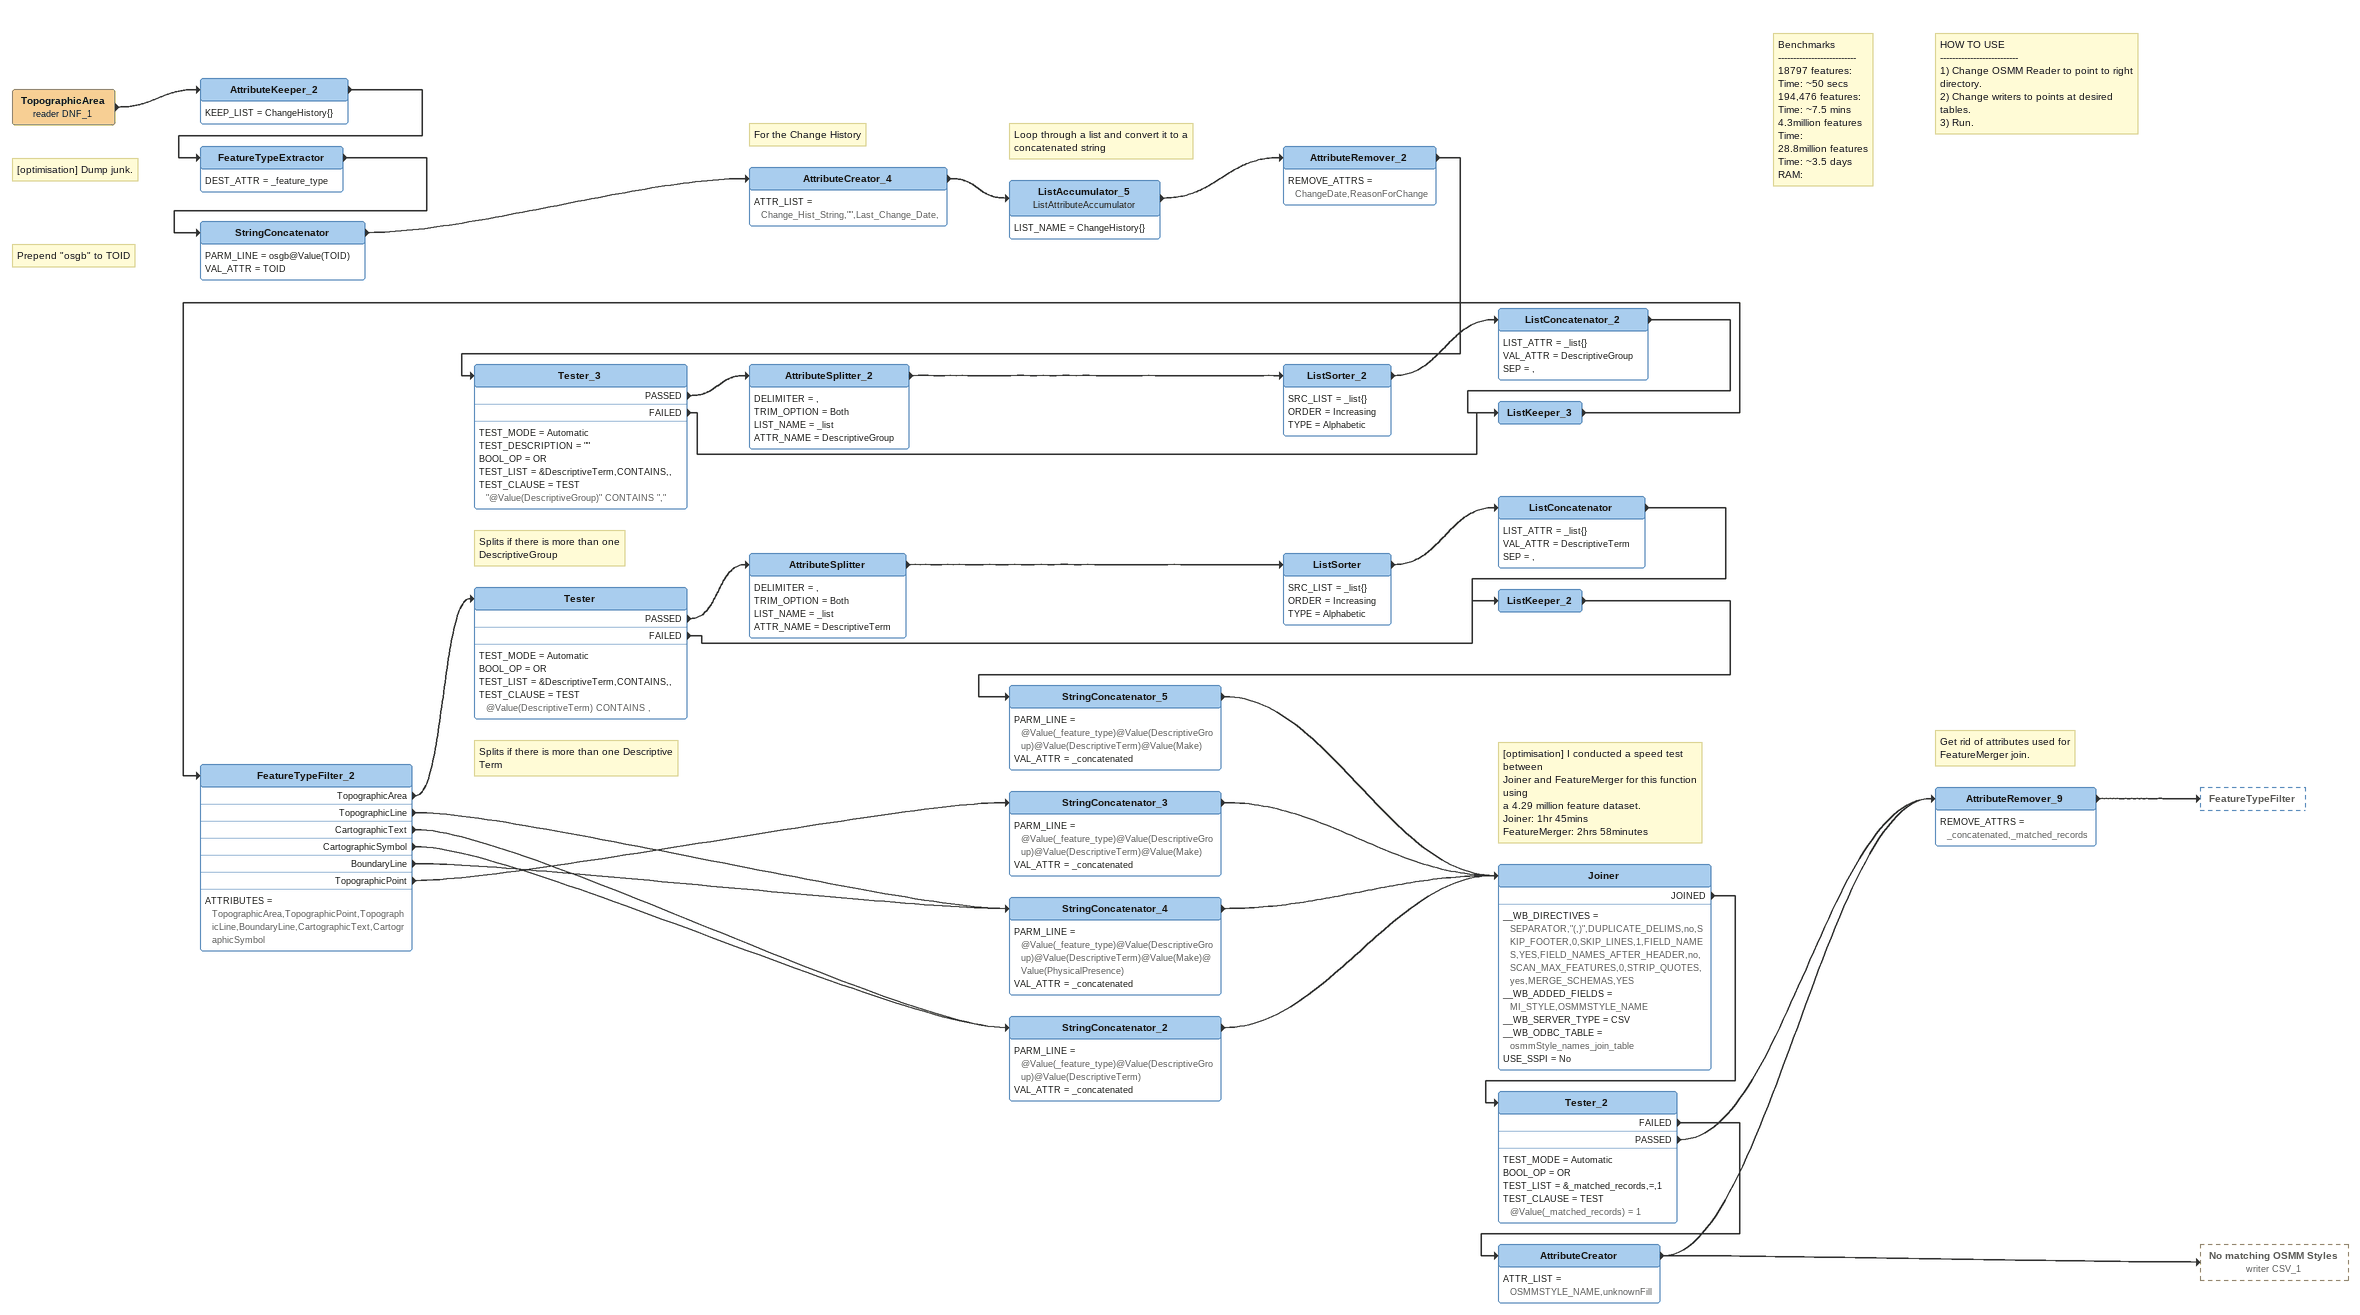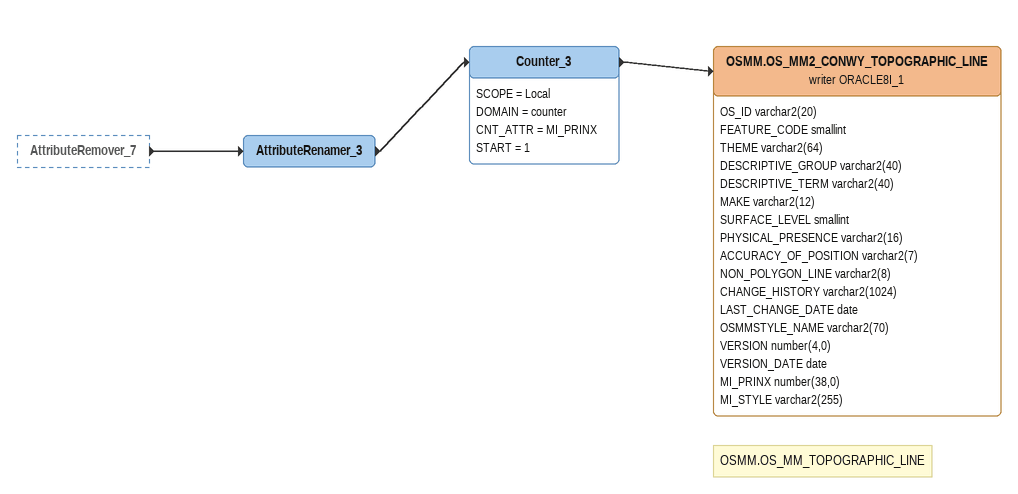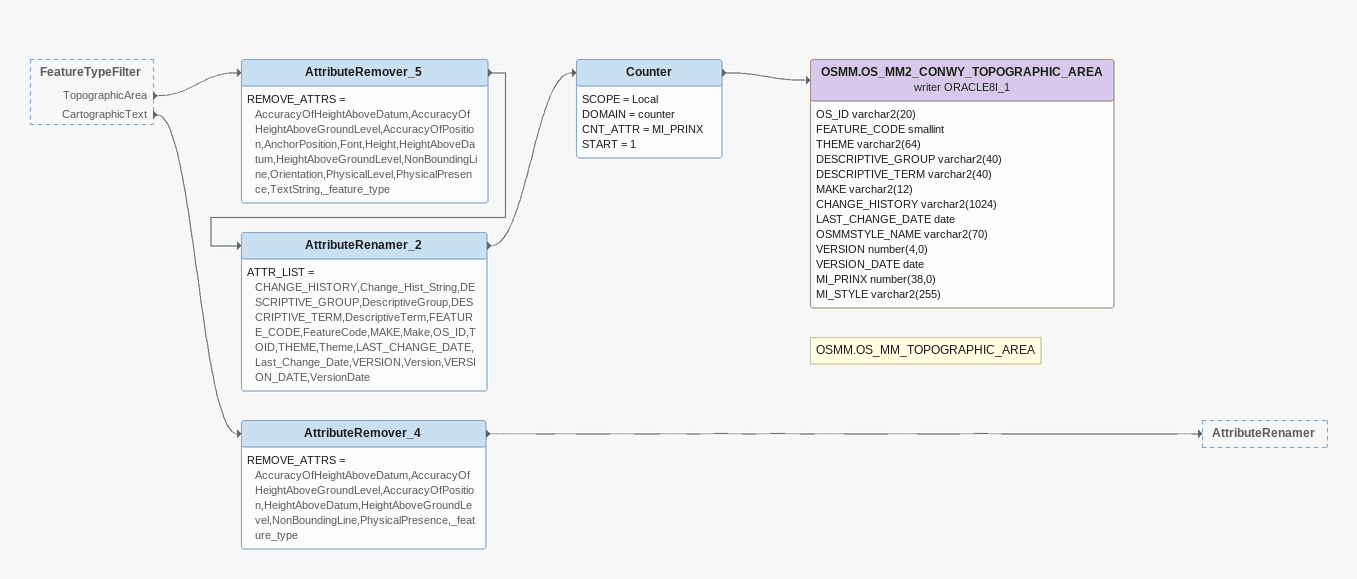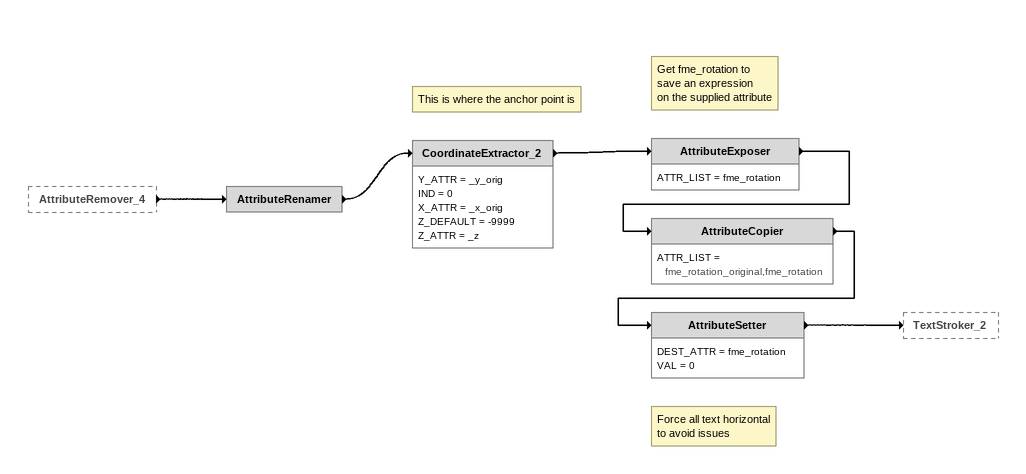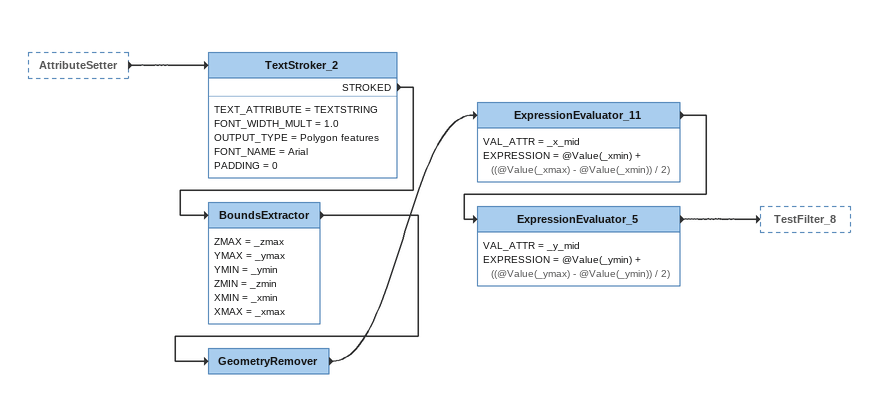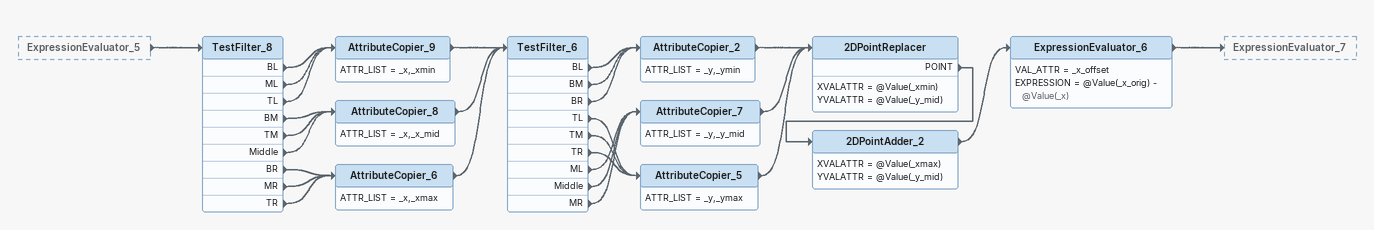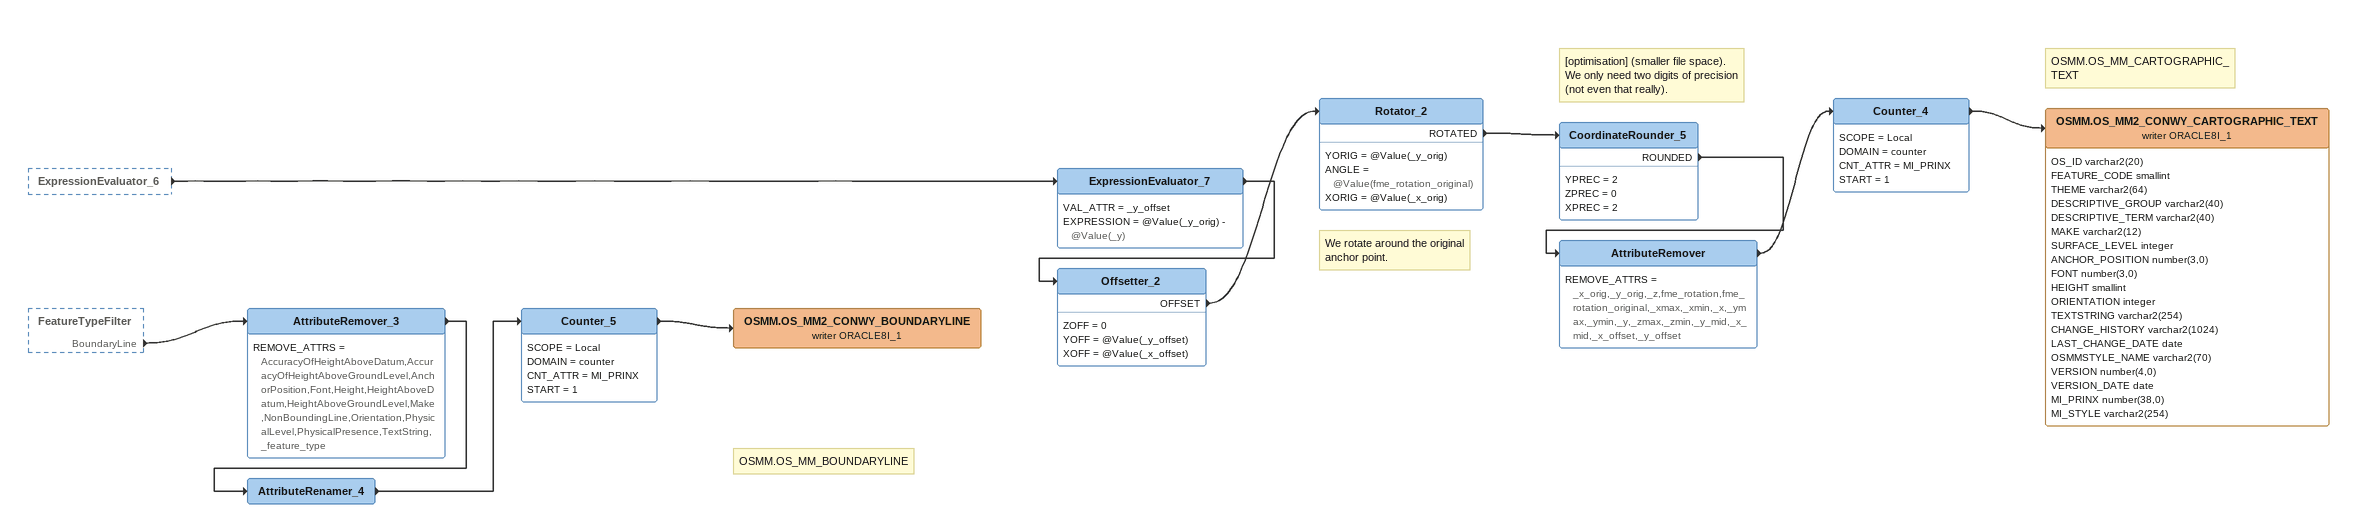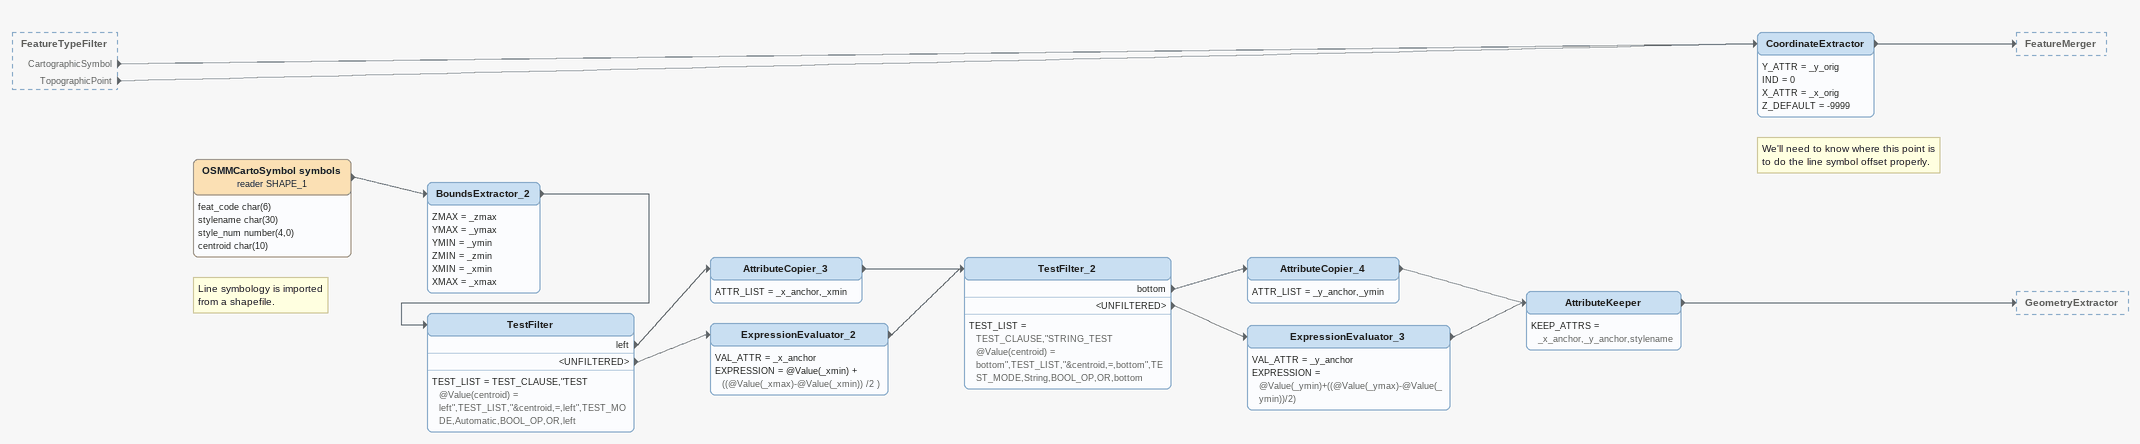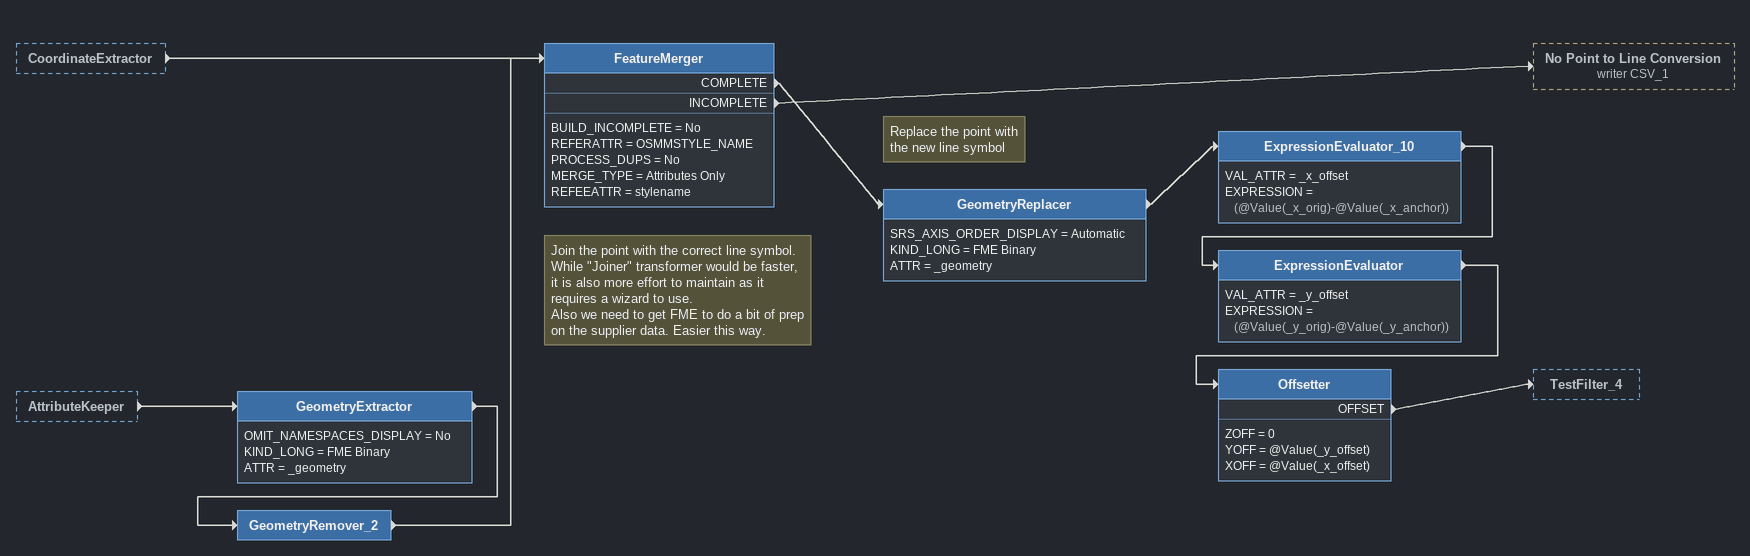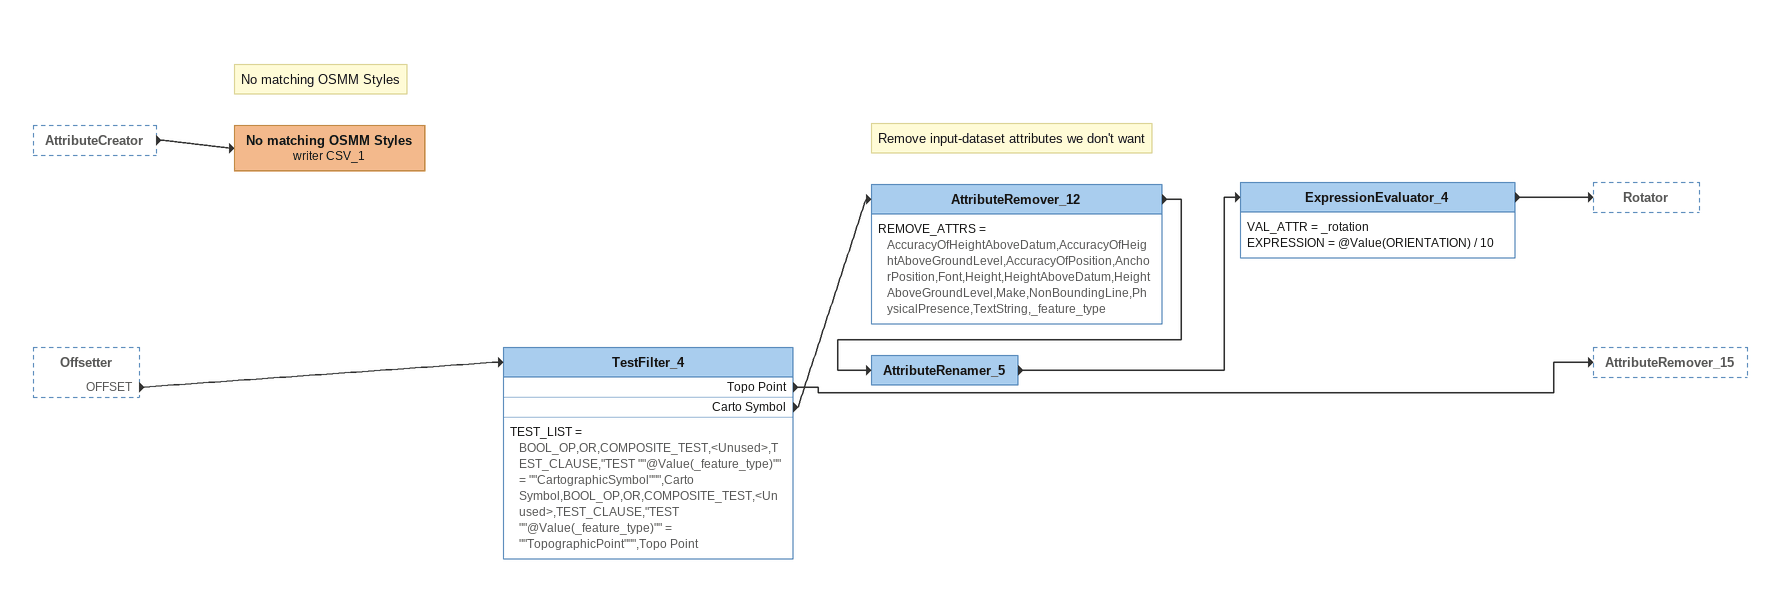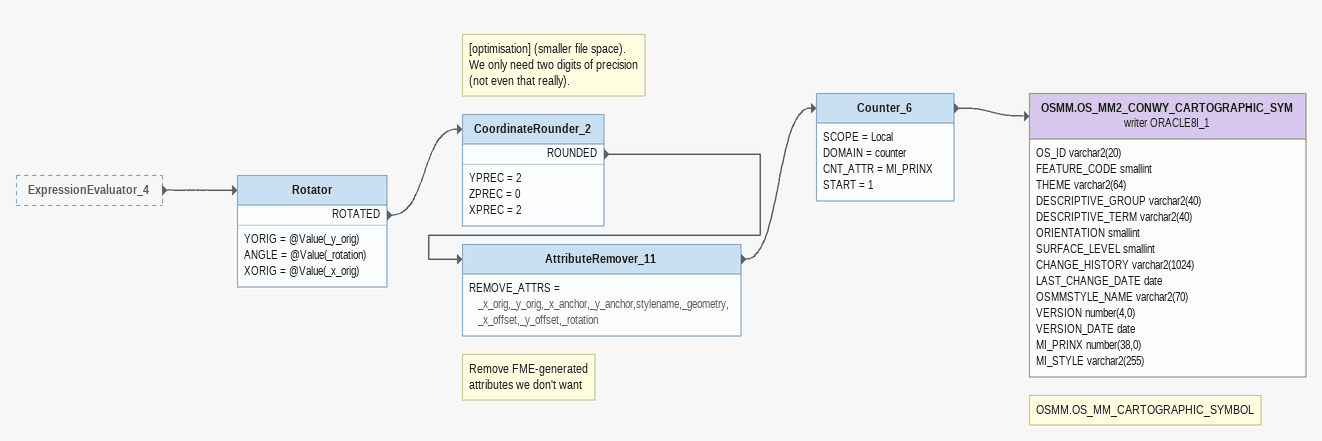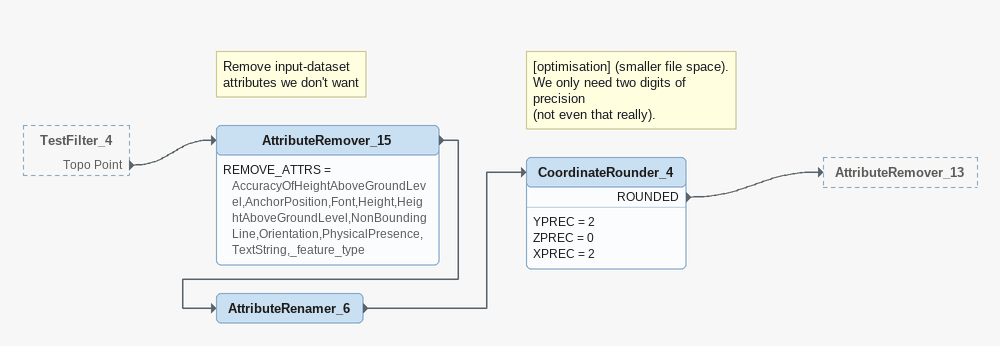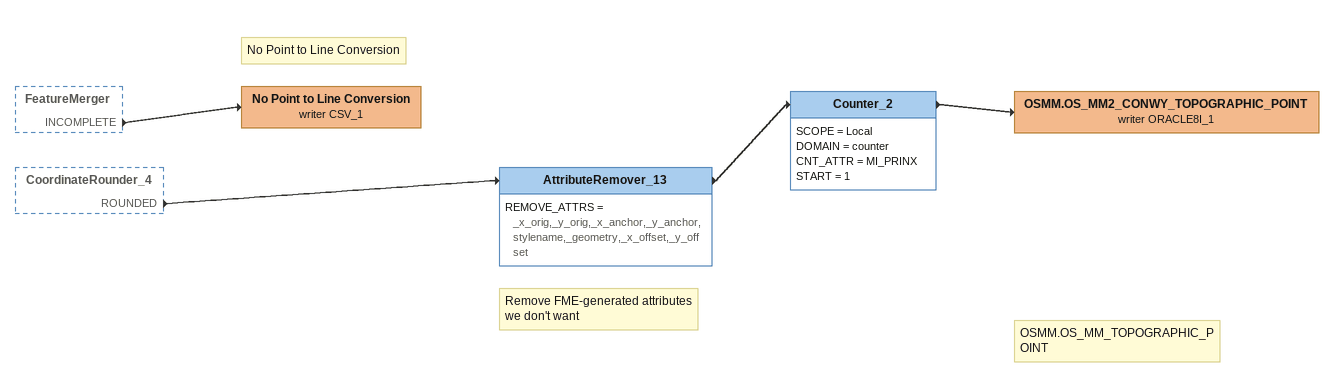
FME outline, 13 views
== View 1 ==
TopographicArea (reader DNF_1)
    -> AttributeKeeper_2
Note: [optimisation] Dump junk.
AttributeKeeper_2
    KEEP_LIST = ChangeHistory{}
    -> FeatureTypeExtractor
FeatureTypeExtractor
    DEST_ATTR = _feature_type
    -> StringConcatenator
Note: Prepend "osgb" to TOID
StringConcatenator
    PARM_LINE = osgb@Value(TOID)
    VAL_ATTR = TOID
    -> AttributeCreator_4
Note: For the Change History
AttributeCreator_4
    ATTR_LIST = Change_Hist_String,"",Last_Change_Date,
    -> ListAccumulator_5
Note: Loop through a list and convert it to a concatenated string
ListAccumulator_5: ListAttributeAccumulator
    LIST_NAME = ChangeHistory{}
    -> AttributeRemover_2
Note: Benchmarks / -------------------------- / 18797 features: / Time: ~50 secs / 194,476 features: / Time: ~7.5 mins / 4.3million features / Time: / 28.8million features / Time: ~3.5 days / RAM:
Note: HOW TO USE / -------------------------- / 1) Change OSMM Reader to point to right directory. / 2) Change writers to points at desired tables. / 3) Run.
AttributeRemover_2
    REMOVE_ATTRS = ChangeDate,ReasonForChange
    -> Tester_3
Note: Splits if there is more than one DescriptiveGroup
Tester_3
    TEST_MODE = Automatic
    TEST_DESCRIPTION = ""
    BOOL_OP = OR
    TEST_LIST = &DescriptiveTerm,CONTAINS,,
    TEST_CLAUSE = TEST "@Value(DescriptiveGroup)" CONTAINS ","
    PASSED -> AttributeSplitter_2
    FAILED -> ListKeeper_3
AttributeSplitter_2
    DELIMITER = ,
    TRIM_OPTION = Both
    LIST_NAME = _list
    ATTR_NAME = DescriptiveGroup
    -> ListSorter_2
ListSorter_2
    SRC_LIST = _list{}
    ORDER = Increasing
    TYPE = Alphabetic
    -> ListConcatenator_2
ListConcatenator_2
    LIST_ATTR = _list{}
    VAL_ATTR = DescriptiveGroup
    SEP = ,
    -> ListKeeper_3
ListKeeper_3
    -> FeatureTypeFilter_2
FeatureTypeFilter_2
    ATTRIBUTES = TopographicArea,TopographicPoint,TopographicLine,BoundaryLine,CartographicText,CartographicSymbol
    TopographicArea -> Tester
    TopographicLine -> StringConcatenator_4
    CartographicText -> StringConcatenator_2
    CartographicSymbol -> StringConcatenator_2
    BoundaryLine -> StringConcatenator_4
    TopographicPoint -> StringConcatenator_3
Note: Splits if there is more than one Descriptive Term
Tester
    TEST_MODE = Automatic
    BOOL_OP = OR
    TEST_LIST = &DescriptiveTerm,CONTAINS,,
    TEST_CLAUSE = TEST @Value(DescriptiveTerm) CONTAINS ,
    PASSED -> AttributeSplitter
    FAILED -> ListKeeper_2
AttributeSplitter
    DELIMITER = ,
    TRIM_OPTION = Both
    LIST_NAME = _list
    ATTR_NAME = DescriptiveTerm
    -> ListSorter
ListSorter
    SRC_LIST = _list{}
    ORDER = Increasing
    TYPE = Alphabetic
    -> ListConcatenator
ListConcatenator
    LIST_ATTR = _list{}
    VAL_ATTR = DescriptiveTerm
    SEP = ,
    -> ListKeeper_2
ListKeeper_2
    -> StringConcatenator_5
StringConcatenator_5
    PARM_LINE = @Value(_feature_type)@Value(DescriptiveGroup)@Value(DescriptiveTerm)@Value(Make)
    VAL_ATTR = _concatenated
    -> Joiner
StringConcatenator_3
    PARM_LINE = @Value(_feature_type)@Value(DescriptiveGroup)@Value(DescriptiveTerm)@Value(Make)
    VAL_ATTR = _concatenated
    -> Joiner
StringConcatenator_4
    PARM_LINE = @Value(_feature_type)@Value(DescriptiveGroup)@Value(DescriptiveTerm)@Value(Make)@Value(PhysicalPresence)
    VAL_ATTR = _concatenated
    -> Joiner
StringConcatenator_2
    PARM_LINE = @Value(_feature_type)@Value(DescriptiveGroup)@Value(DescriptiveTerm)
    VAL_ATTR = _concatenated
    -> Joiner
Note: [optimisation] I conducted a speed test between / Joiner and FeatureMerger for this function using / a 4.29 million feature dataset. / Joiner: 1hr 45mins / FeatureMerger: 2hrs 58minutes
Joiner
    __WB_DIRECTIVES = SEPARATOR,"(,)",DUPLICATE_DELIMS,no,SKIP_FOOTER,0,SKIP_LINES,1,FIELD_NAMES,YES,FIELD_NAMES_AFTER_HEADER,no,SCAN_MAX_FEATURES,0,STRIP_QUOTES,yes,MERGE_SCHEMAS,YES
    __WB_ADDED_FIELDS = MI_STYLE,OSMMSTYLE_NAME
    __WB_SERVER_TYPE = CSV
    __WB_ODBC_TABLE = osmmStyle_names_join_table
    USE_SSPI = No
    JOINED -> Tester_2
Tester_2
    TEST_MODE = Automatic
    BOOL_OP = OR
    TEST_LIST = &_matched_records,=,1
    TEST_CLAUSE = TEST @Value(_matched_records) = 1
    FAILED -> AttributeCreator
    PASSED -> AttributeRemover_9
AttributeCreator
    ATTR_LIST = OSMMSTYLE_NAME,unknownFill
    -> No matching OSMM Styles (writer CSV_1)
    -> AttributeRemover_9
Note: Get rid of attributes used for / FeatureMerger join.
AttributeRemover_9
    REMOVE_ATTRS = _concatenated,_matched_records
    -> FeatureTypeFilter

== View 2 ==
AttributeRemover_7 [outside]
    -> AttributeRenamer_3
AttributeRenamer_3
    -> Counter_3
Counter_3
    SCOPE = Local
    DOMAIN = counter
    CNT_ATTR = MI_PRINX
    START = 1
    -> OSMM.OS_MM2_CONWY_TOPOGRAPHIC_LINE (writer ORACLE8I_1)
Note: OSMM.OS_MM_TOPOGRAPHIC_LINE
OSMM.OS_MM2_CONWY_TOPOGRAPHIC_LINE (writer ORACLE8I_1)
    attributes: OS_ID varchar2(20), FEATURE_CODE smallint, THEME varchar2(64), DESCRIPTIVE_GROUP varchar2(40), DESCRIPTIVE_TERM varchar2(40), MAKE varchar2(12), SURFACE_LEVEL smallint, PHYSICAL_PRESENCE varchar2(16), ACCURACY_OF_POSITION varchar2(7), NON_POLYGON_LINE varchar2(8), CHANGE_HISTORY varchar2(1024), LAST_CHANGE_DATE date, OSMMSTYLE_NAME varchar2(70), VERSION number(4,0), VERSION_DATE date, MI_PRINX number(38,0), MI_STYLE varchar2(255)

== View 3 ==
FeatureTypeFilter [outside]
    TopographicArea -> AttributeRemover_5
    CartographicText -> AttributeRemover_4
AttributeRemover_5
    REMOVE_ATTRS = AccuracyOfHeightAboveDatum,AccuracyOfHeightAboveGroundLevel,AccuracyOfPosition,AnchorPosition,Font,Height,HeightAboveDatum,HeightAboveGroundLevel,NonBoundingLine,Orientation,PhysicalLevel,PhysicalPresence,TextString,_feature_type
    -> AttributeRenamer_2
AttributeRenamer_2
    ATTR_LIST = CHANGE_HISTORY,Change_Hist_String,DESCRIPTIVE_GROUP,DescriptiveGroup,DESCRIPTIVE_TERM,DescriptiveTerm,FEATURE_CODE,FeatureCode,MAKE,Make,OS_ID,TOID,THEME,Theme,LAST_CHANGE_DATE,Last_Change_Date,VERSION,Version,VERSION_DATE,VersionDate
    -> Counter
Counter
    SCOPE = Local
    DOMAIN = counter
    CNT_ATTR = MI_PRINX
    START = 1
    -> OSMM.OS_MM2_CONWY_TOPOGRAPHIC_AREA (writer ORACLE8I_1)
Note: OSMM.OS_MM_TOPOGRAPHIC_AREA
OSMM.OS_MM2_CONWY_TOPOGRAPHIC_AREA (writer ORACLE8I_1)
    attributes: OS_ID varchar2(20), FEATURE_CODE smallint, THEME varchar2(64), DESCRIPTIVE_GROUP varchar2(40), DESCRIPTIVE_TERM varchar2(40), MAKE varchar2(12), CHANGE_HISTORY varchar2(1024), LAST_CHANGE_DATE date, OSMMSTYLE_NAME varchar2(70), VERSION number(4,0), VERSION_DATE date, MI_PRINX number(38,0), MI_STYLE varchar2(255)
AttributeRemover_4
    REMOVE_ATTRS = AccuracyOfHeightAboveDatum,AccuracyOfHeightAboveGroundLevel,AccuracyOfPosition,HeightAboveDatum,HeightAboveGroundLevel,NonBoundingLine,PhysicalPresence,_feature_type
    -> AttributeRenamer

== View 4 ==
AttributeRemover_4 [outside]
    -> AttributeRenamer
AttributeRenamer
    -> CoordinateExtractor_2
Note: This is where the anchor point is
CoordinateExtractor_2
    Y_ATTR = _y_orig
    IND = 0
    X_ATTR = _x_orig
    Z_DEFAULT = -9999
    Z_ATTR = _z
    -> AttributeExposer
Note: Get fme_rotation to / save an expression / on the supplied attribute
AttributeExposer
    ATTR_LIST = fme_rotation
    -> AttributeCopier
AttributeCopier
    ATTR_LIST = fme_rotation_original,fme_rotation
    -> AttributeSetter
Note: Force all text horizontal / to avoid issues
AttributeSetter
    DEST_ATTR = fme_rotation
    VAL = 0
    -> TextStroker_2

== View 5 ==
AttributeSetter [outside]
    -> TextStroker_2
TextStroker_2
    TEXT_ATTRIBUTE = TEXTSTRING
    FONT_WIDTH_MULT = 1.0
    OUTPUT_TYPE = Polygon features
    FONT_NAME = Arial
    PADDING = 0
    STROKED -> BoundsExtractor
BoundsExtractor
    ZMAX = _zmax
    YMAX = _ymax
    YMIN = _ymin
    ZMIN = _zmin
    XMIN = _xmin
    XMAX = _xmax
    -> GeometryRemover
GeometryRemover
    -> ExpressionEvaluator_11
ExpressionEvaluator_11
    VAL_ATTR = _x_mid
    EXPRESSION = @Value(_xmin) + ((@Value(_xmax) - @Value(_xmin)) / 2)
    -> ExpressionEvaluator_5
ExpressionEvaluator_5
    VAL_ATTR = _y_mid
    EXPRESSION = @Value(_ymin) + ((@Value(_ymax) - @Value(_ymin)) / 2)
    -> TestFilter_8

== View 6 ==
ExpressionEvaluator_5 [outside]
    -> TestFilter_8
TestFilter_8
    BL -> AttributeCopier_9
    ML -> AttributeCopier_9
    TL -> AttributeCopier_9
    BM -> AttributeCopier_8
    TM -> AttributeCopier_8
    Middle -> AttributeCopier_8
    BR -> AttributeCopier_6
    MR -> AttributeCopier_6
    TR -> AttributeCopier_6
AttributeCopier_9
    ATTR_LIST = _x,_xmin
    -> TestFilter_6
AttributeCopier_8
    ATTR_LIST = _x,_x_mid
    -> TestFilter_6
AttributeCopier_6
    ATTR_LIST = _x,_xmax
    -> TestFilter_6
TestFilter_6
    BL -> AttributeCopier_2
    BM -> AttributeCopier_2
    BR -> AttributeCopier_2
    TL -> AttributeCopier_5
    TM -> AttributeCopier_5
    TR -> AttributeCopier_5
    ML -> AttributeCopier_7
    Middle -> AttributeCopier_7
    MR -> AttributeCopier_7
AttributeCopier_2
    ATTR_LIST = _y,_ymin
    -> 2DPointReplacer
AttributeCopier_7
    ATTR_LIST = _y,_y_mid
    -> 2DPointReplacer
AttributeCopier_5
    ATTR_LIST = _y,_ymax
    -> 2DPointReplacer
2DPointReplacer
    XVALATTR = @Value(_xmin)
    YVALATTR = @Value(_y_mid)
    POINT -> 2DPointAdder_2
2DPointAdder_2
    XVALATTR = @Value(_xmax)
    YVALATTR = @Value(_y_mid)
    -> ExpressionEvaluator_6
ExpressionEvaluator_6
    VAL_ATTR = _x_offset
    EXPRESSION = @Value(_x_orig) - @Value(_x)
    -> ExpressionEvaluator_7

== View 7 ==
ExpressionEvaluator_6 [outside]
    -> ExpressionEvaluator_7
FeatureTypeFilter [outside]
    BoundaryLine -> AttributeRemover_3
ExpressionEvaluator_7
    VAL_ATTR = _y_offset
    EXPRESSION = @Value(_y_orig) - @Value(_y)
    -> Offsetter_2
Offsetter_2
    ZOFF = 0
    YOFF = @Value(_y_offset)
    XOFF = @Value(_x_offset)
    OFFSET -> Rotator_2
Note: We rotate around the original / anchor point.
Rotator_2
    YORIG = @Value(_y_orig)
    ANGLE = @Value(fme_rotation_original)
    XORIG = @Value(_x_orig)
    ROTATED -> CoordinateRounder_5
Note: [optimisation] (smaller file space). / We only need two digits of precision / (not even that really).
CoordinateRounder_5
    YPREC = 2
    ZPREC = 0
    XPREC = 2
    ROUNDED -> AttributeRemover
AttributeRemover
    REMOVE_ATTRS = _x_orig,_y_orig,_z,fme_rotation,fme_rotation_original,_xmax,_xmin,_x,_ymax,_ymin,_y,_zmax,_zmin,_y_mid,_x_mid,_x_offset,_y_offset
    -> Counter_4
Counter_4
    SCOPE = Local
    DOMAIN = counter
    CNT_ATTR = MI_PRINX
    START = 1
    -> OSMM.OS_MM2_CONWY_CARTOGRAPHIC_TEXT (writer ORACLE8I_1)
Note: OSMM.OS_MM_CARTOGRAPHIC_TEXT
OSMM.OS_MM2_CONWY_CARTOGRAPHIC_TEXT (writer ORACLE8I_1)
    attributes: OS_ID varchar2(20), FEATURE_CODE smallint, THEME varchar2(64), DESCRIPTIVE_GROUP varchar2(40), DESCRIPTIVE_TERM varchar2(40), MAKE varchar2(12), SURFACE_LEVEL integer, ANCHOR_POSITION number(3,0), FONT number(3,0), HEIGHT smallint, ORIENTATION integer, TEXTSTRING varchar2(254), CHANGE_HISTORY varchar2(1024), LAST_CHANGE_DATE date, OSMMSTYLE_NAME varchar2(70), VERSION number(4,0), VERSION_DATE date, MI_PRINX number(38,0), MI_STYLE varchar2(254)
AttributeRemover_3
    REMOVE_ATTRS = AccuracyOfHeightAboveDatum,AccuracyOfHeightAboveGroundLevel,AnchorPosition,Font,Height,HeightAboveDatum,HeightAboveGroundLevel,Make,NonBoundingLine,Orientation,PhysicalLevel,PhysicalPresence,TextString,_feature_type
    -> AttributeRenamer_4
AttributeRenamer_4
    -> Counter_5
Counter_5
    SCOPE = Local
    DOMAIN = counter
    CNT_ATTR = MI_PRINX
    START = 1
    -> OSMM.OS_MM2_CONWY_BOUNDARYLINE (writer ORACLE8I_1)
Note: OSMM.OS_MM_BOUNDARYLINE
OSMM.OS_MM2_CONWY_BOUNDARYLINE (writer ORACLE8I_1)

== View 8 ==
FeatureTypeFilter [outside]
    CartographicSymbol -> CoordinateExtractor
    TopographicPoint -> CoordinateExtractor
Note: We'll need to know where this point is / to do the line symbol offset properly.
CoordinateExtractor
    Y_ATTR = _y_orig
    IND = 0
    X_ATTR = _x_orig
    Z_DEFAULT = -9999
    -> FeatureMerger
Note: Line symbology is imported / from a shapefile.
OSMMCartoSymbol symbols (reader SHAPE_1)
    attributes: feat_code char(6), stylename char(30), style_num number(4,0), centroid char(10)
    -> BoundsExtractor_2
BoundsExtractor_2
    ZMAX = _zmax
    YMAX = _ymax
    YMIN = _ymin
    ZMIN = _zmin
    XMIN = _xmin
    XMAX = _xmax
    -> TestFilter
TestFilter
    TEST_LIST = TEST_CLAUSE,"TEST @Value(centroid) = left",TEST_LIST,"&centroid,=,left",TEST_MODE,Automatic,BOOL_OP,OR,left
    left -> AttributeCopier_3
    <UNFILTERED> -> ExpressionEvaluator_2
AttributeCopier_3
    ATTR_LIST = _x_anchor,_xmin
    -> TestFilter_2
ExpressionEvaluator_2
    VAL_ATTR = _x_anchor
    EXPRESSION = @Value(_xmin) + ((@Value(_xmax)-@Value(_xmin)) /2 )
    -> TestFilter_2
TestFilter_2
    TEST_LIST = TEST_CLAUSE,"STRING_TEST @Value(centroid) = bottom",TEST_LIST,"&centroid,=,bottom",TEST_MODE,String,BOOL_OP,OR,bottom
    bottom -> AttributeCopier_4
    <UNFILTERED> -> ExpressionEvaluator_3
AttributeCopier_4
    ATTR_LIST = _y_anchor,_ymin
    -> AttributeKeeper
ExpressionEvaluator_3
    VAL_ATTR = _y_anchor
    EXPRESSION = @Value(_ymin)+((@Value(_ymax)-@Value(_ymin))/2)
    -> AttributeKeeper
AttributeKeeper
    KEEP_ATTRS = _x_anchor,_y_anchor,stylename
    -> GeometryExtractor

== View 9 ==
CoordinateExtractor [outside]
    -> FeatureMerger
AttributeKeeper [outside]
    -> GeometryExtractor
GeometryExtractor
    OMIT_NAMESPACES_DISPLAY = No
    KIND_LONG = FME Binary
    ATTR = _geometry
    -> GeometryRemover_2
GeometryRemover_2
    -> FeatureMerger
Note: Join the point with the correct line symbol. / While "Joiner" transformer would be faster, / it is also more effort to maintain as it / requires a wizard to use. / Also we need to get FME to do a bit of prep / on the supplier data. Easier this way.
FeatureMerger
    BUILD_INCOMPLETE = No
    REFERATTR = OSMMSTYLE_NAME
    PROCESS_DUPS = No
    MERGE_TYPE = Attributes Only
    REFEEATTR = stylename
    COMPLETE -> GeometryReplacer
    INCOMPLETE -> No Point to Line Conversion (writer CSV_1)
Note: Replace the point with / the new line symbol
GeometryReplacer
    SRS_AXIS_ORDER_DISPLAY = Automatic
    KIND_LONG = FME Binary
    ATTR = _geometry
    -> ExpressionEvaluator_10
ExpressionEvaluator_10
    VAL_ATTR = _x_offset
    EXPRESSION = (@Value(_x_orig)-@Value(_x_anchor))
    -> ExpressionEvaluator
ExpressionEvaluator
    VAL_ATTR = _y_offset
    EXPRESSION = (@Value(_y_orig)-@Value(_y_anchor))
    -> Offsetter
Offsetter
    ZOFF = 0
    YOFF = @Value(_y_offset)
    XOFF = @Value(_x_offset)
    OFFSET -> TestFilter_4

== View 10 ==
AttributeCreator [outside]
    -> No matching OSMM Styles (writer CSV_1)
Offsetter [outside]
    OFFSET -> TestFilter_4
Note: No matching OSMM Styles
No matching OSMM Styles (writer CSV_1)
TestFilter_4
    TEST_LIST = BOOL_OP,OR,COMPOSITE_TEST,<Unused>,TEST_CLAUSE,"TEST ""@Value(_feature_type)"" = ""CartographicSymbol""",Carto Symbol,BOOL_OP,OR,COMPOSITE_TEST,<Unused>,TEST_CLAUSE,"TEST ""@Value(_feature_type)"" = ""TopographicPoint""",Topo Point
    Topo Point -> AttributeRemover_15
    Carto Symbol -> AttributeRemover_12
Note: Remove input-dataset attributes we don't want
AttributeRemover_12
    REMOVE_ATTRS = AccuracyOfHeightAboveDatum,AccuracyOfHeightAboveGroundLevel,AccuracyOfPosition,AnchorPosition,Font,Height,HeightAboveDatum,HeightAboveGroundLevel,Make,NonBoundingLine,PhysicalPresence,TextString,_feature_type
    -> AttributeRenamer_5
AttributeRenamer_5
    -> ExpressionEvaluator_4
ExpressionEvaluator_4
    VAL_ATTR = _rotation
    EXPRESSION = @Value(ORIENTATION) / 10
    -> Rotator

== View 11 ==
ExpressionEvaluator_4 [outside]
    -> Rotator
Rotator
    YORIG = @Value(_y_orig)
    ANGLE = @Value(_rotation)
    XORIG = @Value(_x_orig)
    ROTATED -> CoordinateRounder_2
Note: [optimisation] (smaller file space). / We only need two digits of precision / (not even that really).
CoordinateRounder_2
    YPREC = 2
    ZPREC = 0
    XPREC = 2
    ROUNDED -> AttributeRemover_11
Note: Remove FME-generated / attributes we don't want
AttributeRemover_11
    REMOVE_ATTRS = _x_orig,_y_orig,_x_anchor,_y_anchor,stylename,_geometry,_x_offset,_y_offset,_rotation
    -> Counter_6
Counter_6
    SCOPE = Local
    DOMAIN = counter
    CNT_ATTR = MI_PRINX
    START = 1
    -> OSMM.OS_MM2_CONWY_CARTOGRAPHIC_SYM (writer ORACLE8I_1)
Note: OSMM.OS_MM_CARTOGRAPHIC_SYMBOL
OSMM.OS_MM2_CONWY_CARTOGRAPHIC_SYM (writer ORACLE8I_1)
    attributes: OS_ID varchar2(20), FEATURE_CODE smallint, THEME varchar2(64), DESCRIPTIVE_GROUP varchar2(40), DESCRIPTIVE_TERM varchar2(40), ORIENTATION smallint, SURFACE_LEVEL smallint, CHANGE_HISTORY varchar2(1024), LAST_CHANGE_DATE date, OSMMSTYLE_NAME varchar2(70), VERSION number(4,0), VERSION_DATE date, MI_PRINX number(38,0), MI_STYLE varchar2(255)

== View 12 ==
TestFilter_4 [outside]
    Topo Point -> AttributeRemover_15
Note: Remove input-dataset / attributes we don't want
AttributeRemover_15
    REMOVE_ATTRS = AccuracyOfHeightAboveGroundLevel,AnchorPosition,Font,Height,HeightAboveGroundLevel,NonBoundingLine,Orientation,PhysicalPresence,TextString,_feature_type
    -> AttributeRenamer_6
AttributeRenamer_6
    -> CoordinateRounder_4
Note: [optimisation] (smaller file space). / We only need two digits of precision / (not even that really).
CoordinateRounder_4
    YPREC = 2
    ZPREC = 0
    XPREC = 2
    ROUNDED -> AttributeRemover_13

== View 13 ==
FeatureMerger [outside]
    INCOMPLETE -> No Point to Line Conversion (writer CSV_1)
CoordinateRounder_4 [outside]
    ROUNDED -> AttributeRemover_13
Note: Remove FME-generated attributes we don't want
AttributeRemover_13
    REMOVE_ATTRS = _x_orig,_y_orig,_x_anchor,_y_anchor,stylename,_geometry,_x_offset,_y_offset
    -> Counter_2
Counter_2
    SCOPE = Local
    DOMAIN = counter
    CNT_ATTR = MI_PRINX
    START = 1
    -> OSMM.OS_MM2_CONWY_TOPOGRAPHIC_POINT (writer ORACLE8I_1)
Note: OSMM.OS_MM_TOPOGRAPHIC_POINT
OSMM.OS_MM2_CONWY_TOPOGRAPHIC_POINT (writer ORACLE8I_1)
Note: No Point to Line Conversion
No Point to Line Conversion (writer CSV_1)
